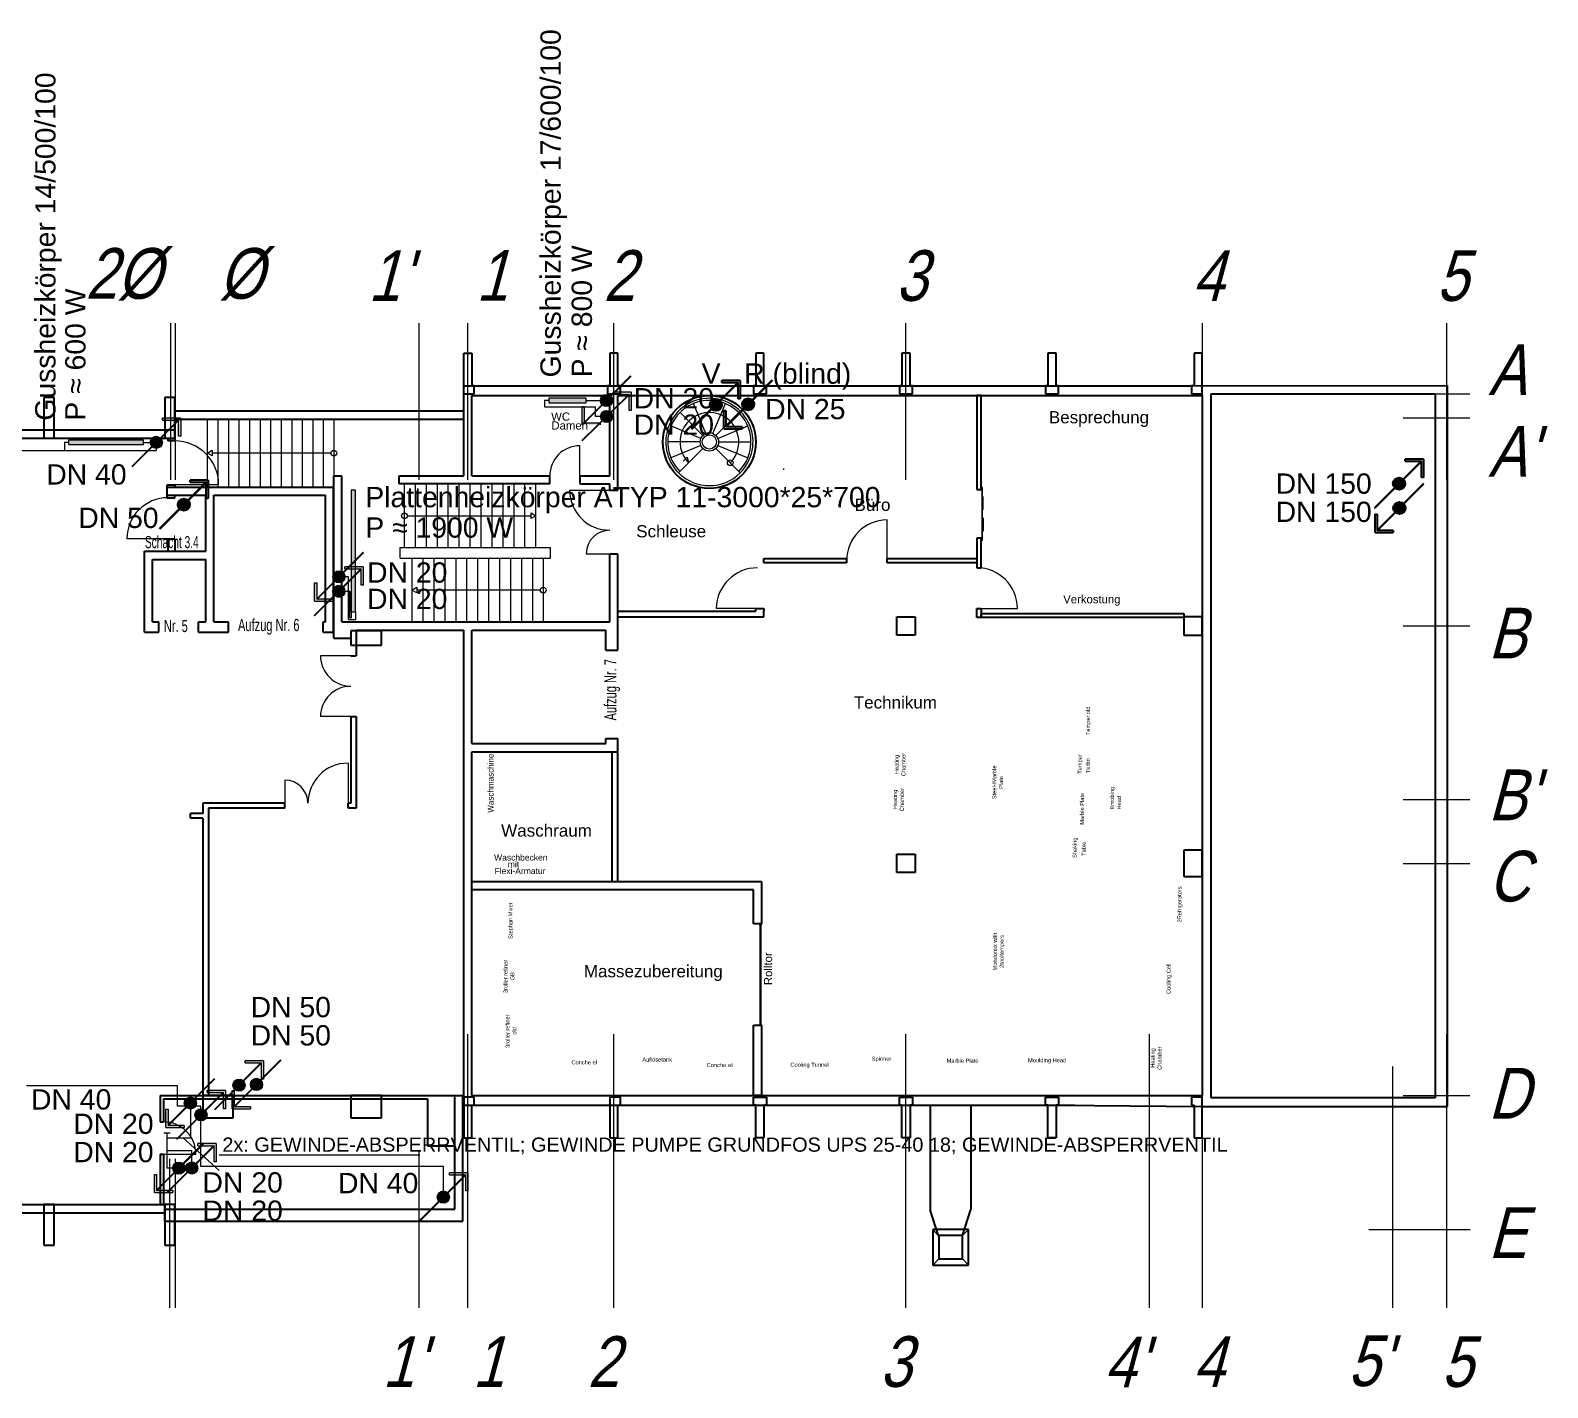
# Model space of a CAD drawing. Header units: millimetres. Extents: x 18890 to 172266, y 49189 to 117799.
# Drawn here: x 134870 to 172266, y 64425 to 97873 of the extents above; entities that cross this region are included whole.
import ezdxf
from ezdxf.enums import TextEntityAlignment as Align

# ---------------------------------------------------------------- set-up
doc = ezdxf.new("R2010")
doc.units = ezdxf.units.MM
doc.linetypes.add('ACAD_ISO10W100', pattern=[18, 12, -3, 0, -3])
for name, color, linetype, lineweight in [('A03_Türen', 254, 'Continuous', 25), ('A04_Treppen', 3, 'Continuous', 25), ('A0_Grundriß', 7, 'Continuous', 40), ('Heiz Wasser +50 -Heizkörper Rücklauff', 241, 'Continuous', 30), ('Heiz Wasser +60 -Heizkörper Vorlauf', 6, 'Continuous', 30), ('Heiz Wasser +70 Prozess R', 242, 'Continuous', 40), ('Heiz Wasser +90 Prozess V', 41, 'Continuous', 40), ('Heiz Wasser blind', 7, 'Continuous', 40)]:
    doc.layers.add(name, color=color, linetype=linetype, lineweight=lineweight)
for name, color, linetype in [('A06_Text', 7, 'Continuous'), ('A06_Text  -Belegung', 253, 'Continuous'), ('A07_Achslinien', 253, 'ACAD_ISO10W100')]:
    doc.layers.add(name, color=color, linetype=linetype)
doc.styles.add('ad_text', font='arial.ttf', dxfattribs={"height": 100})
doc.styles.add('ARIAL', font='arial.ttf')
doc.styles.get("Standard").update_dxf_attribs({"font": 'arial.ttf'})

msp = doc.modelspace()

# ---------------------------------------------------------------- hatches: boundary and pattern name
at = {"layer": 'Heiz Wasser +50 -Heizkörper Rücklauff'}
h = msp.add_hatch(color=256, dxfattribs=at)
h.dxf.hatch_style = 1
h.paths.add_polyline_path([(149170, 88864, -0.023583), (149180, 88854), (149675, 89349), (149665, 89359)])
h.paths.add_polyline_path([(148518, 88202), (148518, 88602), (148468, 88602), (148468, 88152), (148918, 88152), (148918, 88202)])
h.paths.add_polyline_path([(148528, 88202), (148968, 88642, -0.023583), (148958, 88652), (148518, 88212), (148518, 88202)])
h = msp.add_hatch(color=256, dxfattribs=at)
h.dxf.hatch_style = 1
h.paths.add_polyline_path([(148919, 88753, 0.198912), (148963, 88647), (149175, 88859, 0.668179)])
h.paths.add_polyline_path([(148963, 88647, 0.668179), (149219, 88753, 0.198912), (149175, 88859)])
h = msp.add_hatch(color=256, dxfattribs=at)
h.dxf.hatch_style = 1
h.paths.add_polyline_path([(142579, 84516, -0.023583), (142589, 84506), (143084, 85001), (143074, 85011)])
h.paths.add_polyline_path([(141927, 83854), (141927, 84254), (141877, 84254), (141877, 83804), (142327, 83804), (142327, 83854)])
h.paths.add_polyline_path([(141937, 83854), (142377, 84294, -0.023583), (142367, 84304), (141927, 83864), (141927, 83854)])
h = msp.add_hatch(color=256, dxfattribs=at)
h.dxf.hatch_style = 1
h.paths.add_polyline_path([(142328, 84405, 0.198912), (142372, 84299), (142584, 84511, 0.668179)])
h.paths.add_polyline_path([(142372, 84299, 0.668179), (142628, 84405, 0.198912), (142584, 84511)])
h = msp.add_hatch(color=256, dxfattribs=at)
h.dxf.hatch_style = 1
h.paths.add_polyline_path([(140544, 72008, -0.023583), (140554, 71998), (141049, 72494), (141039, 72504)])
h.paths.add_polyline_path([(139892, 71346), (139892, 71746), (139842, 71746), (139842, 71296), (140292, 71296), (140292, 71346)])
h.paths.add_polyline_path([(139902, 71346), (140342, 71787, -0.023583), (140332, 71797), (139892, 71356), (139892, 71346)])
h = msp.add_hatch(color=256, dxfattribs=at)
h.dxf.hatch_style = 1
h.paths.add_polyline_path([(138915, 71550, -0.023583), (138925, 71540), (139420, 72035), (139410, 72045)])
h.paths.add_polyline_path([(138263, 70888), (138263, 71288), (138213, 71288), (138213, 70838), (138663, 70838), (138663, 70888)])
h.paths.add_polyline_path([(138273, 70888), (138713, 71328, -0.023583), (138703, 71338), (138263, 70898), (138263, 70888)])
h = msp.add_hatch(color=256, dxfattribs=at)
h.dxf.hatch_style = 1
h.paths.add_polyline_path([(140293, 71898, 0.198912), (140337, 71791), (140549, 72004, 0.668179)])
h.paths.add_polyline_path([(140337, 71791, 0.668179), (140593, 71898, 0.198912), (140549, 72004)])
h = msp.add_hatch(color=256, dxfattribs=at)
h.dxf.hatch_style = 1
h.paths.add_polyline_path([(138664, 71439, 0.198912), (138708, 71333), (138920, 71545, 0.668179)])
h.paths.add_polyline_path([(138708, 71333, 0.668179), (138964, 71439, 0.198912), (138920, 71545)])
h = msp.add_hatch(color=256, dxfattribs=at)
h.dxf.hatch_style = 1
h.paths.add_polyline_path([(138630, 69943, -0.023583), (138640, 69933), (139135, 70428), (139125, 70438)])
h.paths.add_polyline_path([(137978, 69281), (137978, 69681), (137928, 69681), (137928, 69231), (138378, 69231), (138378, 69281)])
h.paths.add_polyline_path([(137988, 69281), (138428, 69721, -0.023583), (138418, 69731), (137978, 69291), (137978, 69281)])
h = msp.add_hatch(color=256, dxfattribs=at)
h.dxf.hatch_style = 1
h.paths.add_polyline_path([(138379, 69832, 0.198912), (138423, 69726), (138635, 69938, 0.668179)])
h.paths.add_polyline_path([(138423, 69726, 0.668179), (138679, 69832, 0.198912), (138635, 69938)])
at = {"layer": 'Heiz Wasser +60 -Heizkörper Vorlauf'}
h = msp.add_hatch(color=256, dxfattribs=at)
h.dxf.hatch_style = 1
h.paths.add_polyline_path([(148570, 88695), (148570, 88805), (147645, 88805), (147645, 88695)])
h = msp.add_hatch(color=256, dxfattribs=at)
h.dxf.hatch_style = 1
h.paths.add_polyline_path([(148971, 88249, -0.023583), (148962, 88259), (148461, 87769), (148471, 87759)])
h.paths.add_polyline_path([(149631, 88903), (149626, 88503), (149676, 88503), (149681, 88953), (149231, 88958), (149231, 88908)])
h.paths.add_polyline_path([(149621, 88903), (149176, 88468, -0.023583), (149186, 88458), (149631, 88893), (149631, 88903)])
h = msp.add_hatch(color=256, dxfattribs=at)
h.dxf.hatch_style = 1
h.paths.add_polyline_path([(137873, 87608, -0.023583), (137863, 87618), (137368, 87123), (137378, 87113)])
h.paths.add_polyline_path([(138525, 88270), (138525, 87870), (138575, 87870), (138575, 88320), (138125, 88320), (138125, 88270)])
h.paths.add_polyline_path([(138515, 88270), (138075, 87830, -0.023583), (138085, 87820), (138525, 88260), (138525, 88270)])
h = msp.add_hatch(color=256, dxfattribs=at)
h.dxf.hatch_style = 1
h.paths.add_polyline_path([(149224, 88357, 0.198912), (149181, 88463), (148966, 88253, 0.668179)])
h.paths.add_polyline_path([(149181, 88463, 0.668179), (148924, 88360, 0.198912), (148966, 88253)])
h = msp.add_hatch(color=256, dxfattribs=at)
h.dxf.hatch_style = 1
h.paths.add_polyline_path([(137658, 87665), (137658, 87775), (135808, 87775), (135808, 87665)])
h = msp.add_hatch(color=256, dxfattribs=at)
h.dxf.hatch_style = 1
h.paths.add_polyline_path([(138124, 87719, 0.198912), (138080, 87825), (137868, 87613, 0.668179)])
h.paths.add_polyline_path([(138080, 87825, 0.668179), (137824, 87719, 0.198912), (137868, 87613)])
h = msp.add_hatch(color=256, dxfattribs=at)
h.dxf.hatch_style = 1
h.paths.add_polyline_path([(142885, 86545), (142775, 86545), (142775, 83545), (142885, 83545)])
h = msp.add_hatch(color=256, dxfattribs=at)
h.dxf.hatch_style = 1
h.paths.add_polyline_path([(142372, 83937, -0.023583), (142362, 83947), (141867, 83452), (141877, 83442)])
h.paths.add_polyline_path([(143074, 84649), (142624, 84649), (142624, 84599), (143024, 84599), (143024, 84199), (143074, 84199)])
h.paths.add_polyline_path([(143024, 84599), (143014, 84599), (142574, 84159, -0.023583), (142584, 84149), (143024, 84589)])
h = msp.add_hatch(color=256, dxfattribs=at)
h.dxf.hatch_style = 1
h.paths.add_polyline_path([(142623, 84048, 0.198912), (142579, 84154), (142367, 83942, 0.668179)])
h.paths.add_polyline_path([(142579, 84154, 0.668179), (142323, 84048, 0.198912), (142367, 83942)])
h = msp.add_hatch(color=256, dxfattribs=at)
h.dxf.hatch_style = 1
h.paths.add_polyline_path([(139911, 71768, -0.023583), (139901, 71778), (139406, 71283), (139416, 71273)])
h.paths.add_polyline_path([(140563, 72430), (140563, 72030), (140613, 72030), (140613, 72480), (140163, 72480), (140163, 72430)])
h.paths.add_polyline_path([(140553, 72430), (140113, 71990, -0.023583), (140123, 71980), (140563, 72420), (140563, 72430)])
h = msp.add_hatch(color=256, dxfattribs=at)
h.dxf.hatch_style = 1
h.paths.add_polyline_path([(140162, 71879, 0.198912), (140118, 71985), (139906, 71773, 0.668179)])
h.paths.add_polyline_path([(140118, 71985, 0.668179), (139862, 71879, 0.198912), (139906, 71773)])
h = msp.add_hatch(color=256, dxfattribs=at)
h.dxf.hatch_style = 1
h.paths.add_polyline_path([(138976, 71036, -0.023583), (138966, 71046), (138470, 70551), (138480, 70541)])
h.paths.add_polyline_path([(139627, 71698), (139627, 71298), (139677, 71298), (139677, 71748), (139227, 71748), (139227, 71698)])
h.paths.add_polyline_path([(139617, 71698), (139177, 71258, -0.023583), (139187, 71248), (139627, 71688), (139627, 71698)])
h = msp.add_hatch(color=256, dxfattribs=at)
h.dxf.hatch_style = 1
h.paths.add_polyline_path([(139226, 71147, 0.198912), (139183, 71253), (138970, 71041, 0.668179)])
h.paths.add_polyline_path([(139183, 71253, 0.668179), (138926, 71147, 0.198912), (138970, 71041)])
h = msp.add_hatch(color=256, dxfattribs=at)
h.dxf.hatch_style = 1
h.paths.add_polyline_path([(138746, 69726, -0.023583), (138736, 69736), (138241, 69241), (138251, 69231)])
h.paths.add_polyline_path([(139398, 70388), (139398, 69988), (139448, 69988), (139448, 70438), (138998, 70438), (138998, 70388)])
h.paths.add_polyline_path([(139388, 70388), (138948, 69948, -0.023583), (138958, 69938), (139398, 70378), (139398, 70388)])
h = msp.add_hatch(color=256, dxfattribs=at)
h.dxf.hatch_style = 1
h.paths.add_polyline_path([(138997, 69837, 0.198912), (138953, 69943), (138741, 69731, 0.668179)])
h.paths.add_polyline_path([(138953, 69943, 0.668179), (138697, 69837, 0.198912), (138741, 69731)])
h = msp.add_hatch(color=256, dxfattribs=at)
h.dxf.hatch_style = 1
h.paths.add_polyline_path([(144948, 69010, -0.023583), (144938, 69020), (144443, 68525), (144453, 68515)])
h.paths.add_polyline_path([(145600, 69672), (145600, 69272), (145650, 69272), (145650, 69722), (145200, 69722), (145200, 69672)])
h.paths.add_polyline_path([(145590, 69672), (145150, 69232, -0.023583), (145160, 69222), (145600, 69662), (145600, 69672)])
h = msp.add_hatch(color=256, dxfattribs=at)
h.dxf.hatch_style = 1
h.paths.add_polyline_path([(145199, 69121, 0.198912), (145155, 69227), (144943, 69015, 0.668179)])
h.paths.add_polyline_path([(145155, 69227, 0.668179), (144899, 69121, 0.198912), (144943, 69015)])
at = {"layer": 'Heiz Wasser +70 Prozess R'}
h = msp.add_hatch(color=256, dxfattribs=at)
h.dxf.hatch_style = 1
h.paths.add_polyline_path([(168713, 86212, -0.023583), (168723, 86202), (169218, 86697), (169208, 86707)])
h.paths.add_polyline_path([(168061, 85550), (168061, 85950), (168011, 85950), (168011, 85500), (168461, 85500), (168461, 85550)])
h.paths.add_polyline_path([(168071, 85550), (168511, 85990, -0.023583), (168501, 86000), (168061, 85560), (168061, 85550)])
h = msp.add_hatch(color=256, dxfattribs=at)
h.dxf.hatch_style = 1
h.paths.add_polyline_path([(168462, 86101, 0.198912), (168506, 85994), (168718, 86207, 0.668179)])
h.paths.add_polyline_path([(168506, 85994, 0.668179), (168762, 86101, 0.198912), (168718, 86207)])
at = {"layer": 'Heiz Wasser +90 Prozess V'}
h = msp.add_hatch(color=256, dxfattribs=at)
h.dxf.hatch_style = 1
h.paths.add_polyline_path([(168503, 86592, -0.023583), (168493, 86602), (167998, 86106), (168008, 86096)])
h.paths.add_polyline_path([(169205, 87304), (168755, 87304), (168755, 87254), (169155, 87254), (169155, 86854), (169205, 86854)])
h.paths.add_polyline_path([(169155, 87254), (169145, 87254), (168705, 86813, -0.023583), (168715, 86803), (169155, 87244)])
h = msp.add_hatch(color=256, dxfattribs=at)
h.dxf.hatch_style = 1
h.paths.add_polyline_path([(138553, 86074, -0.023583), (138543, 86084), (138048, 85589), (138058, 85579)])
h.paths.add_polyline_path([(139205, 86736), (139205, 86336), (139255, 86336), (139255, 86786), (138805, 86786), (138805, 86736)])
h.paths.add_polyline_path([(139195, 86736), (138755, 86296, -0.023583), (138765, 86286), (139205, 86726), (139205, 86736)])
h = msp.add_hatch(color=256, dxfattribs=at)
h.dxf.hatch_style = 1
h.paths.add_polyline_path([(168754, 86703, 0.198912), (168710, 86809), (168498, 86596, 0.668179)])
h.paths.add_polyline_path([(168710, 86809, 0.668179), (168454, 86703, 0.198912), (168498, 86596)])
h = msp.add_hatch(color=256, dxfattribs=at)
h.dxf.hatch_style = 1
h.paths.add_polyline_path([(138804, 86185, 0.198912), (138760, 86291), (138548, 86079, 0.668179)])
h.paths.add_polyline_path([(138760, 86291, 0.668179), (138504, 86185, 0.198912), (138548, 86079)])
at = {"layer": 'Heiz Wasser blind'}
h = msp.add_hatch(color=256, dxfattribs=at)
h.dxf.hatch_style = 1
h.paths.add_polyline_path([(151664, 88534, -0.023583), (151654, 88544), (151159, 88049), (151169, 88039)])
h.paths.add_polyline_path([(152316, 89196), (152316, 88796), (152366, 88796), (152366, 89246), (151916, 89246), (151916, 89196)])
h.paths.add_polyline_path([(152306, 89196), (151866, 88756, -0.023583), (151876, 88746), (152316, 89186), (152316, 89196)])
h = msp.add_hatch(color=256, dxfattribs=at)
h.dxf.hatch_style = 1
h.paths.add_polyline_path([(152662, 88768, -0.023583), (152672, 88758), (153167, 89253), (153157, 89263)])
h.paths.add_polyline_path([(152010, 88106), (152010, 88506), (151960, 88506), (151960, 88056), (152410, 88056), (152410, 88106)])
h.paths.add_polyline_path([(152020, 88106), (152460, 88546, -0.023583), (152450, 88556), (152010, 88116), (152010, 88106)])
h = msp.add_hatch(color=256, dxfattribs=at)
h.dxf.hatch_style = 1
h.paths.add_polyline_path([(151915, 88645, 0.198912), (151871, 88751), (151659, 88539, 0.668179)])
h.paths.add_polyline_path([(151871, 88751, 0.668179), (151615, 88645, 0.198912), (151659, 88539)])
h = msp.add_hatch(color=256, dxfattribs=at)
h.dxf.hatch_style = 1
h.paths.add_polyline_path([(152411, 88657, 0.198912), (152455, 88551), (152667, 88763, 0.668179)])
h.paths.add_polyline_path([(152455, 88551, 0.668179), (152711, 88657, 0.198912), (152667, 88763)])

# ---------------------------------------------------------------- linework, layer by layer
at = {"layer": 'A03_Türen'}
for p, q in [((148411, 86695), (148411, 87635)), ((139511, 86675), (138241, 86675)), ((148161, 86545), (149351, 86545)), ((158335, 86608), (158323, 86608)), ((158323, 86608), (158323, 85308)), ((158335, 85308), (158335, 86608)), ((158353, 86358), (158353, 86388)), ((158353, 86058), (158353, 86358)), ((158353, 85858), (158353, 85558)), ((138431, 85345), (137251, 85345)), ((158323, 85308), (158335, 85308)), ((158353, 85558), (158353, 85528)), ((148571, 84975), (149351, 84975)), ((152951, 83627), (151777, 83627)), ((142771, 82460), (142021, 82460)), ((142771, 80960), (142021, 80960)), ((142701, 79815), (142701, 78705)), ((141141, 79395), (141141, 78705)), ((152841, 75854), (152841, 75824)), ((152891, 75854), (152841, 75854)), ((152841, 75824), (152891, 75824)), ((152856, 73364), (152856, 75844)), ((152856, 75844), (152876, 75844)), ((152876, 75844), (152876, 73364)), ((152891, 75824), (152891, 75854)), ((152841, 73385), (152841, 73355)), ((152891, 73385), (152841, 73385)), ((152841, 73355), (152891, 73355)), ((152876, 73364), (152856, 73364)), ((152891, 73355), (152891, 73385)), ((138071, 70175), (138951, 70175))]:
    msp.add_line(p, q, dxfattribs=at)
at = {"layer": 'A03_Türen', "linetype": 'Continuous'}
for p, q in [((155986, 84753), (155986, 85807)), ((158197, 83629), (159197, 83629))]:
    msp.add_line(p, q, dxfattribs=at)
at = {"layer": 'A03_Türen'}
for centre, radius, start, end in [((138431, 86675), 1080, 0, 90), ((148411, 86895), 740, 90, 180), ((149151, 86545), 990, 180, 270), ((138261, 85345), 1010, 90, 180), ((149151, 84975), 580, 90, 180), ((152785, 83618), 1009, 89.7606, 179.4994), ((142771, 82460), 750, 180, 270), ((142771, 80960), 750, 90, 180), ((142701, 78825), 990, 90, 180), ((141141, 78825), 570, 0, 90), ((138151, 70175), 800, 0, 90)]:
    msp.add_arc(centre, radius, start, end, dxfattribs=at)
at = {"layer": 'A03_Türen', "linetype": 'Continuous'}
for centre, start, end in [((155986, 84807), 90, 180), ((158197, 83629), 0, 90)]:
    msp.add_arc(centre, 1000, start, end, dxfattribs=at)
at = {"layer": 'A04_Treppen', "color": 252, "true_color": 0x939598}
for p, q in [((151520, 87938), (151214, 88677)), ((151692, 87938), (151999, 88677)), ((139231, 88295), (139231, 86615)), ((139491, 88295), (139491, 86615)), ((139751, 88295), (139751, 86615)), ((140011, 88295), (140011, 86615)), ((140271, 88295), (140271, 86615)), ((140531, 88295), (140531, 86615)), ((140791, 88295), (140791, 86615)), ((141051, 88295), (141051, 86615)), ((141311, 88295), (141311, 86615)), ((141571, 88295), (141571, 86615)), ((141831, 88295), (141831, 86615)), ((142091, 88295), (142091, 86615)), ((142351, 88295), (142351, 86615)), ((151447, 87889), (150882, 88455)), ((151765, 87889), (152331, 88455)), ((151398, 87816), (150659, 88123)), ((151814, 87816), (152553, 88123)), ((139233, 87455), (139354, 87525)), ((139354, 87525), (139354, 87385)), ((151381, 87730), (150581, 87730)), ((151398, 87644), (150659, 87338)), ((151447, 87571), (150846, 86970)), ((151765, 87571), (152366, 86970)), ((151814, 87644), (152553, 87338)), ((151831, 87730), (152631, 87730)), ((139354, 87385), (139233, 87455)), ((142281, 87455), (139354, 87455)), ((150958, 87254), (151057, 87353)), ((151057, 87353), (151094, 87218)), ((144091, 85125), (144091, 86695)), ((144361, 85125), (144361, 86695)), ((144631, 85125), (144631, 86695)), ((144901, 85125), (144901, 86695)), ((145171, 85125), (145171, 86695)), ((145441, 85125), (145441, 86695)), ((145711, 85125), (145711, 86695)), ((145981, 85125), (145981, 86695)), ((146251, 85125), (146251, 86695)), ((146521, 85125), (146521, 86695)), ((146791, 85125), (146791, 86695)), ((147061, 85125), (147061, 86695)), ((147331, 85125), (147331, 86695)), ((144161, 85910), (147210, 85910)), ((147210, 85840), (147210, 85980)), ((147210, 85980), (147331, 85910)), ((147331, 85910), (147210, 85840)), ((143981, 85125), (147691, 85125)), ((143981, 84865), (143981, 85125)), ((147691, 84865), (147691, 85125)), ((143981, 84865), (147691, 84865)), ((144281, 83295), (144281, 84865)), ((144551, 83295), (144551, 84865)), ((144821, 83295), (144821, 84865)), ((145091, 83295), (145091, 84865)), ((145361, 83295), (145361, 84865)), ((145631, 83295), (145631, 84865)), ((145901, 83295), (145901, 84865)), ((146171, 83295), (146171, 84865)), ((146441, 83295), (146441, 84865)), ((146711, 83295), (146711, 84865)), ((146981, 83295), (146981, 84865)), ((147251, 83295), (147251, 84865)), ((147521, 83295), (147521, 84865)), ((144271, 84080), (144393, 84150)), ((144393, 84150), (144393, 84010)), ((144393, 84010), (144271, 84080)), ((147441, 84080), (144393, 84080))]:
    msp.add_line(p, q, dxfattribs=at)
at = {"layer": 'A04_Treppen'}
msp.add_line((143961, 86695), (147671, 86695), dxfattribs=at)
at = {"layer": 'A04_Treppen', "color": 252, "true_color": 0x939598}
for centre, radius in [((151606, 87730), 225), ((151606, 87730), 175), ((142351, 87455), 70), ((152119, 87218), 70), ((144091, 85910), 70), ((147511, 84080), 70)]:
    msp.add_circle(centre, radius, dxfattribs=at)
for radius, start, end in [(1075, 315, 225), (1025, 315, 225), (725, 315, 225), (1075, 225, 315)]:
    msp.add_arc((151606, 87730), radius, start, end, dxfattribs=at)
at = {"layer": 'A06_Text  -Belegung'}
msp.add_line((153431, 87075), (153431, 87045), dxfattribs=at)
at = {"layer": 'A07_Achslinien'}
for p, q in [((138331, 86795), (138331, 90658)), ((138451, 86795), (138451, 90658)), ((144451, 86795), (144451, 90658)), ((144451, 86795), (144451, 90658)), ((145651, 86795), (145651, 90658)), ((145651, 86795), (145651, 90658)), ((149251, 86795), (149251, 90658)), ((149251, 86795), (149251, 90658)), ((156451, 86795), (156451, 90658)), ((156451, 86795), (156451, 90658)), ((163761, 86795), (163761, 90658)), ((163761, 86795), (163761, 90658)), ((169781, 86795), (169781, 90658)), ((168706, 88915), (170353, 88915)), ((168706, 88325), (170353, 88325)), ((168706, 83195), (170353, 83195)), ((168706, 78915), (170353, 78915)), ((168706, 77345), (170353, 77345)), ((145651, 66393), (145651, 73146)), ((145651, 66393), (145651, 73146)), ((149251, 66393), (149251, 73146)), ((149251, 66393), (149251, 73146)), ((156451, 66393), (156451, 73146)), ((156451, 66393), (156451, 73146)), ((162451, 66393), (162451, 73146)), ((162451, 66393), (162451, 73146)), ((163761, 66393), (163761, 73146)), ((163761, 66393), (163761, 73146)), ((169781, 66393), (169781, 73146)), ((169781, 66393), (169781, 73146)), ((168451, 66393), (168451, 72346)), ((168706, 71625), (170353, 71625)), ((138306, 66393), (138306, 70060)), ((138451, 66393), (138451, 70060)), ((144451, 66393), (144451, 70256)), ((144451, 66393), (144451, 70060)), ((168451, 66393), (168451, 69917)), ((167861, 68325), (170353, 68325)), ((168706, 68325), (170353, 68325))]:
    msp.add_line(p, q, dxfattribs=at)
at = {"layer": 'A0_Grundriß'}
for p, q in [((145551, 88915), (145551, 89915)), ((145551, 89915), (145751, 89915)), ((145751, 89915), (145751, 89115)), ((149351, 89915), (149151, 89915)), ((149151, 89915), (149151, 89915)), ((149151, 89915), (149151, 89115)), ((149351, 89115), (149351, 89915)), ((152951, 89915), (152751, 89915)), ((152751, 89915), (152751, 89915)), ((152751, 89915), (152751, 89115)), ((152951, 89115), (152951, 89915)), ((156551, 89915), (156351, 89915)), ((156351, 89915), (156351, 89915)), ((156351, 89915), (156351, 89115)), ((156551, 89115), (156551, 89915)), ((160151, 89915), (159951, 89915)), ((159951, 89915), (159951, 89915)), ((159951, 89915), (159951, 89115)), ((160151, 89115), (160151, 89915)), ((163751, 89915), (163551, 89915)), ((163551, 89915), (163551, 89115)), ((163751, 88915), (163751, 89915)), ((145551, 89115), (149091, 89115)), ((145551, 86895), (145551, 89115)), ((145811, 89115), (145751, 89115)), ((145811, 88915), (145811, 89115)), ((149091, 89115), (153011, 89115)), ((149151, 89115), (149091, 89115)), ((149091, 89115), (149091, 89115)), ((149091, 89115), (149091, 88915)), ((149151, 89115), (149151, 89115)), ((149411, 89115), (149351, 89115)), ((149351, 89115), (149351, 89115)), ((149411, 88915), (149411, 89115)), ((149411, 89115), (149411, 89115)), ((152751, 89115), (152691, 89115)), ((152691, 89115), (152691, 89115)), ((152691, 89115), (152691, 88915)), ((152751, 89115), (152751, 89115)), ((153011, 89115), (152951, 89115)), ((152951, 89115), (152951, 89115)), ((153011, 89115), (156291, 89115)), ((153011, 88915), (153011, 89115)), ((153011, 89115), (153011, 89115)), ((156291, 89115), (160211, 89115)), ((156351, 89115), (156291, 89115)), ((156291, 89115), (156291, 89115)), ((156291, 89115), (156291, 88915)), ((156351, 89115), (156351, 89115)), ((156611, 89115), (156551, 89115)), ((156551, 89115), (156551, 89115)), ((156611, 88915), (156611, 89115)), ((156611, 89115), (156611, 89115)), ((159951, 89115), (159891, 89115)), ((159891, 89115), (159891, 89115)), ((159891, 89115), (159891, 88915)), ((159951, 89115), (159951, 89115)), ((160211, 89115), (160151, 89115)), ((160151, 89115), (160151, 89115)), ((160211, 89115), (163491, 89115)), ((160211, 88915), (160211, 89115)), ((160211, 89115), (160211, 89115)), ((163491, 89115), (169801, 89125)), ((163551, 89115), (163491, 89115)), ((163491, 89115), (163491, 88915)), ((169801, 71355), (169801, 89125)), ((169801, 71355), (169801, 89115)), ((135456, 88825), (135206, 88825)), ((135206, 88825), (135206, 87825)), ((135456, 87825), (135456, 88825)), ((138431, 88825), (138181, 88825)), ((138181, 88825), (138181, 87825)), ((138431, 87825), (138431, 88825)), ((145551, 88915), (145811, 88915)), ((145751, 86895), (145751, 88875)), ((145751, 88875), (149151, 88875)), ((149091, 88915), (149091, 88915)), ((149091, 88915), (149411, 88915)), ((149151, 86895), (149151, 88875)), ((149351, 88875), (163751, 88875)), ((149351, 86545), (149351, 88875)), ((149411, 88915), (149411, 88915)), ((152691, 88915), (152691, 88915)), ((152691, 88915), (153011, 88915)), ((153011, 88915), (153011, 88915)), ((156291, 88915), (156291, 88915)), ((156291, 88915), (156611, 88915)), ((156611, 88915), (156611, 88915)), ((158303, 88875), (158197, 88875)), ((158197, 88875), (158197, 86559)), ((158303, 86559), (158303, 88875)), ((159891, 88915), (159891, 88915)), ((159891, 88915), (160211, 88915)), ((160211, 88915), (160211, 88915)), ((163491, 88915), (163751, 88915)), ((163751, 88875), (163751, 71625)), ((163751, 88875), (163751, 71625)), ((163961, 88915), (163961, 71575)), ((163961, 88915), (169501, 88915)), ((163961, 88915), (163961, 71575)), ((169501, 71575), (169501, 88915)), ((138431, 88495), (145551, 88495)), ((138431, 88495), (138431, 87755)), ((138431, 88295), (145551, 88295)), ((132456, 88025), (135621, 88025)), ((135456, 88025), (138431, 88025)), ((96286, 87825), (138261, 87825)), ((135206, 87825), (135456, 87825)), ((138181, 87825), (138431, 87825)), ((138261, 87825), (138261, 87755)), ((138431, 87755), (138261, 87755)), ((142351, 82895), (142351, 86895)), ((142351, 82895), (142351, 86895)), ((142351, 86895), (142551, 86895)), ((142551, 83295), (142551, 86895)), ((143961, 86695), (143961, 86895)), ((143961, 86895), (145551, 86895)), ((145751, 86895), (147671, 86895)), ((147671, 86695), (147671, 86895)), ((148411, 86895), (149151, 86895)), ((148411, 86895), (148411, 86695)), ((138241, 86355), (138241, 86675)), ((138241, 86675), (138431, 86675)), ((138241, 86615), (142341, 86615)), ((138241, 86415), (138241, 86615)), ((138241, 86415), (139191, 86415)), ((138431, 86675), (138431, 86615)), ((138431, 86355), (138431, 86415)), ((139191, 85035), (139191, 86415)), ((139391, 83295), (139391, 86415)), ((139391, 86415), (142141, 86415)), ((142141, 83295), (142141, 86415)), ((142341, 83045), (142341, 86615)), ((147671, 86695), (143961, 86695)), ((148411, 86695), (149151, 86695)), ((149151, 86545), (149151, 86695)), ((149151, 86545), (149351, 86545)), ((158197, 86559), (158303, 86559)), ((138241, 86355), (138431, 86355)), ((138261, 85345), (138261, 85035)), ((138261, 85345), (138431, 85345)), ((138431, 85345), (138431, 85035)), ((158303, 85359), (158197, 85359)), ((158197, 85359), (158197, 84629)), ((158303, 84629), (158303, 85359)), ((137681, 83045), (137681, 85035)), ((137681, 85035), (139191, 85035)), ((149151, 83295), (149151, 84975)), ((149151, 84975), (149351, 84975)), ((149351, 82595), (149351, 84975)), ((137881, 83295), (137881, 84835)), ((137881, 84835), (139191, 84835)), ((139191, 83295), (139191, 84835)), ((152951, 84859), (154986, 84859)), ((152951, 84753), (152951, 84859)), ((154986, 84753), (152951, 84753)), ((154986, 84859), (154986, 84753)), ((155986, 84859), (158197, 84859)), ((155986, 84753), (155986, 84859)), ((158197, 84753), (155986, 84753)), ((158197, 84859), (158197, 84753)), ((158197, 84629), (158303, 84629)), ((156226, 83420), (156676, 83420)), ((156226, 82970), (156226, 83420)), ((156676, 83420), (156676, 82970)), ((158197, 83629), (158303, 83629)), ((158197, 83400), (158197, 83629)), ((158303, 83400), (158197, 83400)), ((158303, 83629), (158303, 83400)), ((158303, 83506), (163300, 83506)), ((158303, 83400), (158303, 83506)), ((163300, 83400), (158303, 83400)), ((163300, 83506), (163300, 83400)), ((163751, 83420), (163301, 83420)), ((163301, 83420), (163301, 82970)), ((163751, 82970), (163751, 83420)), ((137681, 83045), (138036, 83045)), ((137881, 83295), (138036, 83295)), ((138036, 83045), (138036, 83295)), ((139016, 83045), (139016, 83295)), ((139016, 83295), (139191, 83295)), ((139016, 83045), (139751, 83045)), ((139391, 83295), (139751, 83295)), ((139751, 83045), (139751, 83295)), ((142091, 83045), (142091, 83295)), ((142091, 83295), (142141, 83295)), ((142091, 83045), (142341, 83045)), ((142551, 83295), (149151, 83295)), ((143521, 83075), (142771, 83075)), ((142771, 83075), (142771, 82725)), ((142901, 83095), (145551, 83095)), ((142901, 83095), (142901, 82460)), ((143521, 83095), (143521, 83075)), ((143521, 82725), (143521, 83075)), ((145551, 71585), (145551, 83095)), ((145751, 83095), (149051, 83095)), ((145751, 80295), (145751, 83095)), ((149051, 82595), (149051, 83095)), ((142351, 82895), (142771, 82895)), ((142771, 82895), (142771, 82725)), ((142771, 82725), (143521, 82725)), ((156676, 82970), (156226, 82970)), ((163301, 82970), (163751, 82970)), ((142771, 82460), (142901, 82460)), ((149051, 82595), (149351, 82595)), ((149051, 82595), (149351, 82595)), ((142771, 80960), (142771, 78825)), ((142771, 80960), (142901, 80960)), ((142901, 80960), (142901, 78705)), ((149051, 80295), (149051, 80420)), ((149051, 80420), (149351, 80420)), ((149351, 80095), (149351, 80420)), ((149351, 76895), (149351, 80420)), ((145751, 80295), (149051, 80295)), ((145751, 80095), (149351, 80095)), ((145751, 71625), (145751, 80095)), ((149211, 76895), (149211, 80095)), ((139121, 78575), (138816, 78575)), ((138816, 78455), (138816, 78575)), ((139121, 78825), (139121, 78575)), ((141141, 78825), (139121, 78825)), ((139261, 78705), (139261, 71625)), ((141141, 78705), (139261, 78705)), ((141141, 78705), (141141, 78825)), ((142771, 78825), (142701, 78825)), ((142701, 78705), (142701, 78825)), ((142901, 78705), (142701, 78705)), ((139121, 78455), (138816, 78455)), ((139121, 78455), (139121, 71625)), ((156226, 77570), (156676, 77570)), ((156226, 77120), (156226, 77570)), ((156676, 77570), (156676, 77120)), ((163751, 77670), (163301, 77670)), ((163301, 77670), (163301, 77020)), ((163751, 77020), (163751, 77670)), ((156676, 77120), (156226, 77120)), ((145751, 76695), (145751, 76895)), ((145751, 76895), (152891, 76895)), ((152691, 76695), (145751, 76695)), ((152691, 75854), (152691, 76695)), ((152891, 76895), (152891, 75854)), ((163301, 77020), (163751, 77020)), ((152891, 75854), (152691, 75854)), ((152691, 71625), (152691, 73355)), ((152691, 73355), (152891, 73355)), ((152891, 73355), (152891, 71625)), ((138071, 71625), (145331, 71625)), ((138071, 71625), (138071, 70975)), ((138151, 71545), (144661, 71545)), ((138151, 71545), (138151, 70975)), ((139871, 71625), (139121, 71625)), ((139121, 71625), (139121, 71075)), ((139871, 71075), (139871, 71625)), ((143521, 71625), (142771, 71625)), ((142771, 71625), (142771, 71075)), ((143521, 71075), (143521, 71625)), ((144661, 71545), (144661, 70385)), ((145331, 68825), (145331, 71625)), ((145331, 71625), (145531, 71625)), ((145531, 68525), (145531, 71625)), ((145811, 71585), (145551, 71585)), ((145551, 71585), (145551, 71385)), ((145751, 71625), (163761, 71625)), ((145811, 71385), (145811, 71585)), ((149411, 71585), (149151, 71585)), ((149151, 71585), (149151, 71385)), ((149411, 71385), (149411, 71585)), ((152891, 71625), (152691, 71625)), ((152691, 71385), (152691, 71585)), ((152691, 71585), (152691, 71585)), ((152691, 71585), (153011, 71585)), ((153011, 71585), (153011, 71585)), ((153011, 71585), (153011, 71385)), ((156291, 71385), (156291, 71585)), ((156291, 71585), (156291, 71585)), ((156291, 71585), (156611, 71585)), ((156611, 71585), (156611, 71585)), ((156611, 71585), (156611, 71385)), ((159891, 71385), (159891, 71585)), ((159891, 71585), (159891, 71585)), ((159891, 71585), (160211, 71585)), ((160211, 71585), (160211, 71585)), ((160211, 71585), (160211, 71385)), ((163751, 71585), (163491, 71585)), ((163491, 71585), (163491, 71385)), ((163751, 71385), (163751, 71585)), ((163961, 71575), (169501, 71575)), ((139121, 71075), (139871, 71075)), ((142771, 71075), (143521, 71075)), ((145531, 71385), (149411, 71385)), ((145551, 71385), (145551, 70585)), ((145751, 71385), (145811, 71385)), ((145751, 70585), (145751, 71385)), ((149151, 71385), (149151, 70585)), ((149351, 71385), (149411, 71385)), ((149351, 70585), (149351, 71385)), ((149411, 71385), (153011, 71385)), ((152751, 71385), (152691, 71385)), ((152751, 70585), (152751, 71385)), ((152751, 71385), (152751, 71385)), ((153011, 71385), (152951, 71385)), ((152951, 71385), (152951, 71385)), ((152951, 71385), (152951, 70585)), ((153011, 71385), (156291, 71385)), ((153011, 71385), (153011, 71385)), ((156291, 71385), (160612, 71385)), ((156351, 71385), (156291, 71385)), ((156351, 70585), (156351, 71385)), ((156351, 71385), (156351, 71385)), ((156611, 71385), (156551, 71385)), ((156551, 71385), (156551, 71385)), ((156551, 71385), (156551, 70585)), ((156611, 71385), (156611, 71385)), ((157046, 71385), (157046, 68803)), ((158046, 71385), (158046, 68813)), ((159951, 71385), (159891, 71385)), ((159951, 70585), (159951, 71385)), ((159951, 71385), (159951, 71385)), ((160211, 71385), (160151, 71385)), ((160151, 71385), (160151, 71385)), ((160151, 71385), (160151, 70585)), ((160211, 71385), (163751, 71355)), ((160211, 71385), (160211, 71385)), ((163491, 71385), (163551, 71385)), ((163551, 71385), (163551, 70585)), ((163751, 70585), (163751, 71385)), ((163751, 71355), (169801, 71355)), ((138071, 70975), (138151, 70975)), ((144661, 70385), (145331, 70385)), ((145551, 70585), (145751, 70585)), ((149151, 70585), (149351, 70585)), ((152951, 70585), (152751, 70585)), ((152751, 70585), (152751, 70585)), ((152951, 70585), (152951, 70585)), ((156551, 70585), (156351, 70585)), ((156351, 70585), (156351, 70585)), ((156551, 70585), (156551, 70585)), ((160151, 70585), (159951, 70585)), ((159951, 70585), (159951, 70585)), ((160151, 70585), (160151, 70585)), ((163551, 70585), (163751, 70585)), ((138071, 70175), (138071, 68935)), ((138151, 70175), (138151, 68935)), ((84661, 68935), (138181, 68935)), ((135456, 68935), (135206, 68935)), ((135206, 68935), (135206, 67935)), ((135456, 67935), (135456, 68935)), ((138185, 68525), (138181, 68935)), ((138431, 68935), (138181, 68935)), ((138181, 68935), (138181, 67935)), ((138181, 68825), (145331, 68825)), ((138431, 67935), (138431, 68935)), ((157843, 68172), (158046, 68813)), ((123456, 68735), (135456, 68735)), ((135456, 68735), (138181, 68735)), ((138185, 68525), (145531, 68525)), ((157252, 68166), (157046, 68803)), ((135206, 67935), (135456, 67935)), ((138181, 67935), (138431, 67935))]:
    msp.add_line(p, q, dxfattribs=at)
at = {"layer": 'A0_Grundriß', "linetype": 'ByBlock'}
for p, q in [((149351, 83563), (152751, 83563)), ((149351, 83420), (152951, 83420)), ((152751, 83627), (152951, 83627)), ((152751, 83563), (152751, 83627)), ((152951, 83627), (152951, 83563)), ((152951, 83420), (152951, 83563))]:
    msp.add_line(p, q, dxfattribs=at)
at = {"layer": 'A0_Grundriß', "ltscale": 0.25}
for p, q in [((138071, 70175), (138151, 70175)), ((157991, 68324), (157111, 68324)), ((157111, 68324), (157111, 67445)), ((157843, 68172), (157258, 68172)), ((157258, 68172), (157258, 67596)), ((157843, 67596), (157843, 68172)), ((157991, 67445), (157991, 68324)), ((157111, 67445), (157991, 67445)), ((157258, 67596), (157843, 67596))]:
    msp.add_line(p, q, dxfattribs=at)
at = {"layer": 'A0_Grundriß', "lineweight": 18, "ltscale": 0.25}
for p, q in [((157111, 68324), (157252, 68166)), ((157843, 68172), (157991, 68324)), ((157258, 67596), (157111, 67445)), ((157843, 67596), (157991, 67445))]:
    msp.add_line(p, q, dxfattribs=at)
at = {"layer": 'A0_Grundriß', "color": 252, "true_color": 0x939598}
msp.add_circle((151606, 87730), 1145, dxfattribs=at)
at = {"layer": 'Heiz Wasser +50 -Heizkörper Rücklauff'}
for p, q in [((148518, 88212), (149665, 89359)), ((148528, 88202), (149675, 89349)), ((148570, 88750), (149039, 88750)), ((148468, 88152), (148468, 88602)), ((148468, 88602), (148518, 88602)), ((148518, 88602), (148518, 88202)), ((148468, 88198), (148918, 88198)), ((148918, 88202), (148918, 88152)), ((141927, 83864), (143074, 85011)), ((141937, 83854), (143084, 85001)), ((143084, 85001), (143074, 85011)), ((141877, 83804), (141877, 84254)), ((141877, 84254), (141927, 84254)), ((141927, 84254), (141927, 83854)), ((142715, 84405), (142565, 84405)), ((142715, 83351), (142715, 84405)), ((141877, 83804), (142327, 83804)), ((142327, 83854), (141927, 83854)), ((142327, 83854), (142327, 83804)), ((142885, 83545), (142885, 83351)), ((142715, 83351), (142885, 83351)), ((139892, 71356), (141039, 72504)), ((139902, 71346), (141049, 72494)), ((138263, 70898), (139410, 72045)), ((138273, 70888), (139420, 72035)), ((139842, 71296), (139842, 71746)), ((139842, 71746), (139892, 71746)), ((139892, 71746), (139892, 71346)), ((138213, 70838), (138213, 71288)), ((138213, 71288), (138263, 71288)), ((138263, 71288), (138263, 70888)), ((138814, 71289), (138814, 70575)), ((139842, 71296), (140292, 71296)), ((140292, 71346), (139892, 71346)), ((140292, 71346), (140292, 71296)), ((138162, 70708), (138312, 70708)), ((138213, 70838), (138663, 70838)), ((138237, 70708), (138237, 69832)), ((138663, 70888), (138263, 70888)), ((138663, 70888), (138663, 70838)), ((137978, 69291), (139125, 70438)), ((137988, 69281), (139135, 70428)), ((138814, 70575), (138237, 70575)), ((137928, 69231), (137928, 69681)), ((137928, 69681), (137978, 69681)), ((137978, 69681), (137978, 69281)), ((138379, 69832), (138237, 69832)), ((137928, 69231), (138378, 69231)), ((138378, 69281), (137978, 69281)), ((138378, 69281), (138378, 69231))]:
    msp.add_line(p, q, dxfattribs=at)
for centre in [(149069, 88753), (142478, 84405), (140443, 71898), (138814, 71439), (138529, 69832)]:
    msp.add_circle(centre, 150, dxfattribs=at)
at = {"layer": 'Heiz Wasser +60 -Heizkörper Vorlauf'}
for p, q in [((147645, 88750), (147545, 88750)), ((147545, 88750), (147545, 88599)), ((149621, 88903), (148461, 87769)), ((149631, 88893), (148471, 87759)), ((149681, 88953), (149231, 88958)), ((149231, 88908), (149231, 88958)), ((149231, 88908), (149631, 88903)), ((149626, 88503), (149631, 88903)), ((149681, 88953), (149676, 88503)), ((138515, 88270), (137368, 87123)), ((138525, 88260), (137378, 87113)), ((138575, 88320), (138125, 88320)), ((138125, 88270), (138125, 88320)), ((138125, 88270), (138525, 88270)), ((138525, 87870), (138525, 88270)), ((138575, 88320), (138575, 87870)), ((147545, 88599), (148793, 88599)), ((148793, 88599), (148793, 88358)), ((148924, 88358), (148793, 88358)), ((149676, 88503), (149626, 88503)), ((95804, 87519), (137974, 87519)), ((135808, 87720), (135708, 87720)), ((135708, 87720), (135708, 87519)), ((137658, 87720), (137863, 87720)), ((137974, 87569), (137974, 87519)), ((138575, 87870), (138525, 87870)), ((143014, 84599), (141867, 83452)), ((143024, 84589), (141877, 83442)), ((143074, 84649), (142624, 84649)), ((142624, 84599), (142624, 84649)), ((142624, 84599), (143024, 84599)), ((143024, 84199), (143024, 84599)), ((143074, 84649), (143074, 84199)), ((143074, 84199), (143024, 84199)), ((142745, 84045), (142565, 84045)), ((142745, 83395), (142745, 84045)), ((142775, 83545), (142775, 84045)), ((141867, 83452), (141877, 83442)), ((142745, 83395), (142775, 83395)), ((142775, 83545), (142775, 83395)), ((140553, 72430), (139406, 71283)), ((140563, 72420), (139416, 71273)), ((140613, 72480), (140163, 72480)), ((140163, 72430), (140163, 72480)), ((140163, 72430), (140563, 72430)), ((140563, 72030), (140563, 72430)), ((140613, 72480), (140613, 72030)), ((138495, 71863), (134778, 71861)), ((138494, 71361), (138495, 71863)), ((140613, 72030), (140563, 72030)), ((139617, 71698), (138470, 70551)), ((139627, 71688), (138480, 70541)), ((139677, 71748), (139227, 71748)), ((139227, 71698), (139227, 71748)), ((139227, 71698), (139627, 71698)), ((139627, 71298), (139627, 71698)), ((139677, 71748), (139677, 71298)), ((139073, 71359), (138494, 71361)), ((139073, 69871), (139073, 71359)), ((139677, 71298), (139627, 71298)), ((139388, 70388), (138241, 69241)), ((139398, 70378), (138251, 69231)), ((138644, 70575), (139521, 69775)), ((139448, 70438), (138998, 70438)), ((138998, 70388), (138998, 70438)), ((138998, 70388), (139398, 70388)), ((139398, 69988), (139398, 70388)), ((139448, 70438), (139448, 69988)), ((138237, 70270), (138847, 70270)), ((138847, 69987), (138847, 70270)), ((139448, 69988), (139398, 69988)), ((139521, 70164), (144471, 70164)), ((145056, 69871), (139073, 69871)), ((145590, 69672), (144443, 68525)), ((145600, 69662), (144453, 68515)), ((145049, 69271), (145056, 69871)), ((145650, 69722), (145200, 69722)), ((145200, 69672), (145200, 69722)), ((145200, 69672), (145600, 69672)), ((145600, 69272), (145600, 69672)), ((145650, 69722), (145650, 69272)), ((145650, 69272), (145600, 69272))]:
    msp.add_line(p, q, dxfattribs=at)
for points in [[(147645, 88695), (148570, 88695), (148570, 88805), (147645, 88805)], [(135808, 87665), (137658, 87665), (137658, 87775), (135808, 87775)], [(142775, 83545), (142885, 83545), (142885, 86545), (142775, 86545)]]:
    msp.add_lwpolyline(points, close=True, dxfattribs=at)
for centre in [(149074, 88358), (137974, 87719), (142473, 84048), (140012, 71879), (139076, 71147), (138847, 69837), (145049, 69121)]:
    msp.add_circle(centre, 150, dxfattribs=at)
at = {"layer": 'Heiz Wasser +70 Prozess R'}
for p, q in [((168061, 85560), (169208, 86707)), ((168071, 85550), (169218, 86697)), ((169218, 86697), (169208, 86707)), ((168011, 85500), (168011, 85950)), ((168011, 85950), (168061, 85950)), ((168061, 85950), (168061, 85550)), ((168011, 85500), (168461, 85500)), ((168461, 85550), (168061, 85550)), ((168461, 85550), (168461, 85500))]:
    msp.add_line(p, q, dxfattribs=at)
msp.add_circle((168612, 86101), 150, dxfattribs=at)
at = {"layer": 'Heiz Wasser +90 Prozess V'}
for p, q in [((169145, 87254), (167998, 86106)), ((169155, 87244), (168008, 86096)), ((169205, 87304), (168755, 87304)), ((168755, 87254), (168755, 87304)), ((168755, 87254), (169155, 87254)), ((169155, 86854), (169155, 87254)), ((169205, 87304), (169205, 86854)), ((139255, 86786), (138805, 86786)), ((138805, 86736), (138805, 86786)), ((139255, 86786), (139255, 86336)), ((169205, 86854), (169155, 86854)), ((139195, 86736), (138048, 85589)), ((139205, 86726), (138058, 85579)), ((138805, 86736), (139205, 86736)), ((139205, 86336), (139205, 86736)), ((139255, 86336), (139205, 86336)), ((167998, 86106), (168008, 86096))]:
    msp.add_line(p, q, dxfattribs=at)
for centre in [(168604, 86703), (138654, 86185)]:
    msp.add_circle(centre, 150, dxfattribs=at)
at = {"layer": 'Heiz Wasser blind'}
for p, q in [((152306, 89196), (151159, 88049)), ((152316, 89186), (151169, 88039)), ((152366, 89246), (151916, 89246)), ((151916, 89196), (151916, 89246)), ((151916, 89196), (152316, 89196)), ((152010, 88116), (153157, 89263)), ((152020, 88106), (153167, 89253)), ((152316, 88796), (152316, 89196)), ((152366, 89246), (152366, 88796)), ((152366, 88796), (152316, 88796)), ((151960, 88056), (151960, 88506)), ((151960, 88506), (152010, 88506)), ((152010, 88506), (152010, 88106)), ((151960, 88056), (152410, 88056)), ((152410, 88106), (152010, 88106)), ((152410, 88106), (152410, 88056))]:
    msp.add_line(p, q, dxfattribs=at)
for centre in [(151765, 88645), (152561, 88657)]:
    msp.add_circle(centre, 150, dxfattribs=at)

# ---------------------------------------------------------------- texts
at = {"layer": 'A03_Türen', "lineweight": 25}
msp.add_text('Rolltor', height=200, rotation=90, dxfattribs=at).set_placement((153152, 74345))
at = {"layer": 'A06_Text', "lineweight": 25}
for s, height, p in [('WC', 200, (147706, 88255)), ('Besprechung', 300, (159973, 88189)), ('Damen', 200, (147712, 88036)), ('Büro', 300, (155183, 86031)), ('Schleuse', 300, (149803, 85379)), ('Technikum', 300, (155165, 81161)), ('Waschraum', 300, (146474, 78004)), ('Massezubereitung', 300, (148512, 74537))]:
    msp.add_text(s, height=height, dxfattribs=at).set_placement(p)
at = {"layer": 'A06_Text', "width": 0.6}
msp.add_text('Schacht 3.4', height=300, dxfattribs=at).set_placement((137693, 85112))
at = {"layer": 'A06_Text'}
msp.add_text('Verkostung', height=200, dxfattribs=at).set_placement((160326, 83754))
at = {"layer": 'A06_Text', "lineweight": 25, "width": 0.65}
for s, p in [('Nr. 5', (138160, 83045)), ('Aufzug Nr. 6', (139989, 83069))]:
    msp.add_text(s, height=300, dxfattribs=at).set_placement(p)
msp.add_text('Aufzug Nr. 7', height=300, rotation=90, dxfattribs=at).set_placement((149316, 80866))
at = {"layer": 'A06_Text  -Belegung'}
for s, rotation, style, p in [('Temper old', 90, 'ARIAL', (160986, 80504)), ('Chamber', 90, 'ARIAL', (156439, 79492)), ('Temper', 90, 'ARIAL', (160784, 79552)), ('Heating', 90, 'ARIAL', (156271, 79542)), ('Steel-/Marble', 90, 'ARIAL', (158677, 78926)), ('Turbo', 90, 'ARIAL', (160985, 79570)), ('Plate', 90, 'ARIAL', (158844, 79180)), ('Heating', 90, 'ARIAL', (156231, 78680)), ('Chamber', 90, 'ARIAL', (156399, 78630)), ('Marble Plate', 90, 'ARIAL', (160840, 78298)), ('Enrobing', 90, 'ad_text', (161580, 78671)), ('Head', 90, 'ad_text', (161754, 78671)), ('Shaking', 90, 'ARIAL', (160660, 77478)), ('Table', 90, 'ARIAL', (160883, 77530)), ('2Refrigerators', 90, 'ARIAL', (163241, 75890)), ('Stephan Mixer', 90, 'ARIAL', (146753, 75483)), ('Mondomix with', 90, 'ARIAL', (158692, 74706)), ('2tooltempers', 90, 'ARIAL', (158859, 74769)), ('3roller refiner', 90, 'ARIAL', (146631, 74147)), ('Cooling Cell', 90, 'ARIAL', (162973, 74125)), ('GB', 90, 'ARIAL', (146800, 74461)), ('3roller refiner', 90, 'ARIAL', (146682, 72797)), ('old', 90, 'ARIAL', (146849, 73122)), ('Auflösetank', 360, 'ARIAL', (149954, 72462)), ('Heating', 90, 'ARIAL', (162582, 72308)), ('Chamber', 90, 'ARIAL', (162750, 72257)), ('Conche el', 360, 'ARIAL', (148206, 72391)), ('Conche oil', 360, 'ARIAL', (151538, 72324))]:
    msp.add_text(s, height=100, rotation=rotation, dxfattribs=dict(at, style=style)).set_placement(p)
at = {"layer": 'A06_Text  -Belegung', "width": 0.95}
msp.add_text('Waschmaschine', height=150, rotation=90, dxfattribs=at).set_placement((146288, 78592))
at = {"layer": 'A06_Text  -Belegung'}
for s, p in [('Waschbecken', (146300, 77415)), ('Flexi-Armatur', (146309, 77082)), ('mit', (146638, 77249))]:
    msp.add_text(s, height=150, dxfattribs=at).set_placement(p)
at = {"layer": 'A06_Text  -Belegung', "style": 'ARIAL'}
for s, p in [('Spinner', (155608, 72480)), ('Cooling Tunnel', (153604, 72332)), ('Marble Plate', (157453, 72432)), ('Moulding Head', (159459, 72443))]:
    msp.add_text(s, height=100, dxfattribs=at).set_placement(p)
at = {"layer": 'A07_Achslinien', "color": 7, "linetype": 'Continuous', "oblique": 15, "width": 0.8}
for s, p in [('2%%c', (137157, 91258)), ('%%c', (140060, 91258)), ("1'", (143719, 91206)), ('1', (146245, 91208)), ('2', (149383, 91206)), ('3', (156583, 91206)), ('4', (163892, 91206)), ('5', (169913, 91206)), ('A', (171269, 88883)), ("A'", (171401, 86873)), ('B', (171269, 82394)), ("B'", (171402, 78408)), ('C', (171307, 76405)), ('D', (171307, 71054)), ('E', (171269, 67622))]:
    msp.add_text(s, height=1250, dxfattribs=at).set_placement(p, align=Align.CENTER)
for s, p in [("1'", (143547, 64443)), ('1', (145769, 64443)), ('2', (148604, 64443)), ('3', (155804, 64443)), ("4'", (161333, 64430)), ('4', (163517, 64443)), ("5'", (167343, 64462)), ('5', (169644, 64443))]:
    msp.add_text(s, height=1250, dxfattribs=at).set_placement(p)
at = {"layer": 'Heiz Wasser +50 -Heizkörper Rücklauff', "char_height": 500, "attachment_point": 1}
for s, width, heights, insert in [('DN 20', 7857.67, [1461], (149740, 89057)), ('DN 20', 7857.67, [1461], (143169, 84763)), ('DN 50', 10440.86, [1203], (140299, 74053)), ('DN 20', 10440.86, [1203], (135927, 71177)), ('DN 20', 10440.86, [1203], (139113, 69732))]:
    msp.add_mtext_dynamic_manual_height_columns(s, width=width, gutter_width=12.5, heights=heights, dxfattribs=dict(at, insert=insert))
at = {"layer": 'Heiz Wasser +60 -Heizkörper Vorlauf', "char_height": 500, "attachment_point": 1, "rotation": 90}
for s, insert in [('Gussheizkörper 17/600/100', (147442, 89320)), ('Gussheizkörper 14/500/100', (134989, 88255)), ('P ≈ 800 W', (148211, 89320)), ('P ≈ 600 W', (135729, 88255))]:
    msp.add_mtext_dynamic_manual_height_columns(s, width=10440.86, gutter_width=12.5, heights=[1203], dxfattribs=dict(at, insert=insert))
at = {"layer": 'Heiz Wasser +60 -Heizkörper Vorlauf', "attachment_point": 1}
for s, width, heights, insert, char_height in [('DN 20', 7857.67, [1461], (149740, 88406), 500), ('DN 40', 10440.86, [1203], (135262, 87180), 500), ('Plattenheizkörper ATYP 11-3000*25*700', 13689.11, [1105], (143126, 86621), 500), ('P ≈ 1900 W', 10440.86, [1203], (143126, 85871), 500), ('DN 20', 7857.67, [1461], (143169, 84112), 500), ('DN 50', 10440.86, [1203], (140299, 73357), 500), ('DN 40', 10440.86, [1203], (134887, 71778), 500), ('DN 20', 10440.86, [1203], (135927, 70481), 500), ('2x: GEWINDE-ABSPERRVENTIL; GEWINDE PUMPE GRUNDFOS UPS 25-40 18; GEWINDE-ABSPERRVENTIL', 27234.49, [1078], (139603, 70589), 350), ('DN 40', 10440.86, [1203], (142453, 69716), 500), ('DN 20', 10440.86, [1203], (139113, 69036), 500)]:
    msp.add_mtext_dynamic_manual_height_columns(s, width=width, gutter_width=12.5, heights=heights, dxfattribs=dict(at, insert=insert, char_height=char_height))
at = {"layer": 'Heiz Wasser +70 Prozess R', "insert": (165562, 86258), "char_height": 500, "attachment_point": 1}
msp.add_mtext_dynamic_manual_height_columns('DN 150', width=10440.86, gutter_width=12.5, heights=[1203], dxfattribs=at)
at = {"layer": 'Heiz Wasser +90 Prozess V', "char_height": 500, "attachment_point": 1}
for s, insert in [('DN 150', (165562, 86954)), ('DN 50', (136051, 86109))]:
    msp.add_mtext_dynamic_manual_height_columns(s, width=10440.86, gutter_width=12.5, heights=[1203], dxfattribs=dict(at, insert=insert))
at = {"layer": 'Heiz Wasser blind', "char_height": 500, "attachment_point": 1}
for s, insert in [('V   R (blind)', (151415, 89665)), ('DN 25', (152980, 88790))]:
    msp.add_mtext_dynamic_manual_height_columns(s, width=10440.86, gutter_width=12.5, heights=[1203], dxfattribs=dict(at, insert=insert))

doc.saveas('drawing.dxf')
